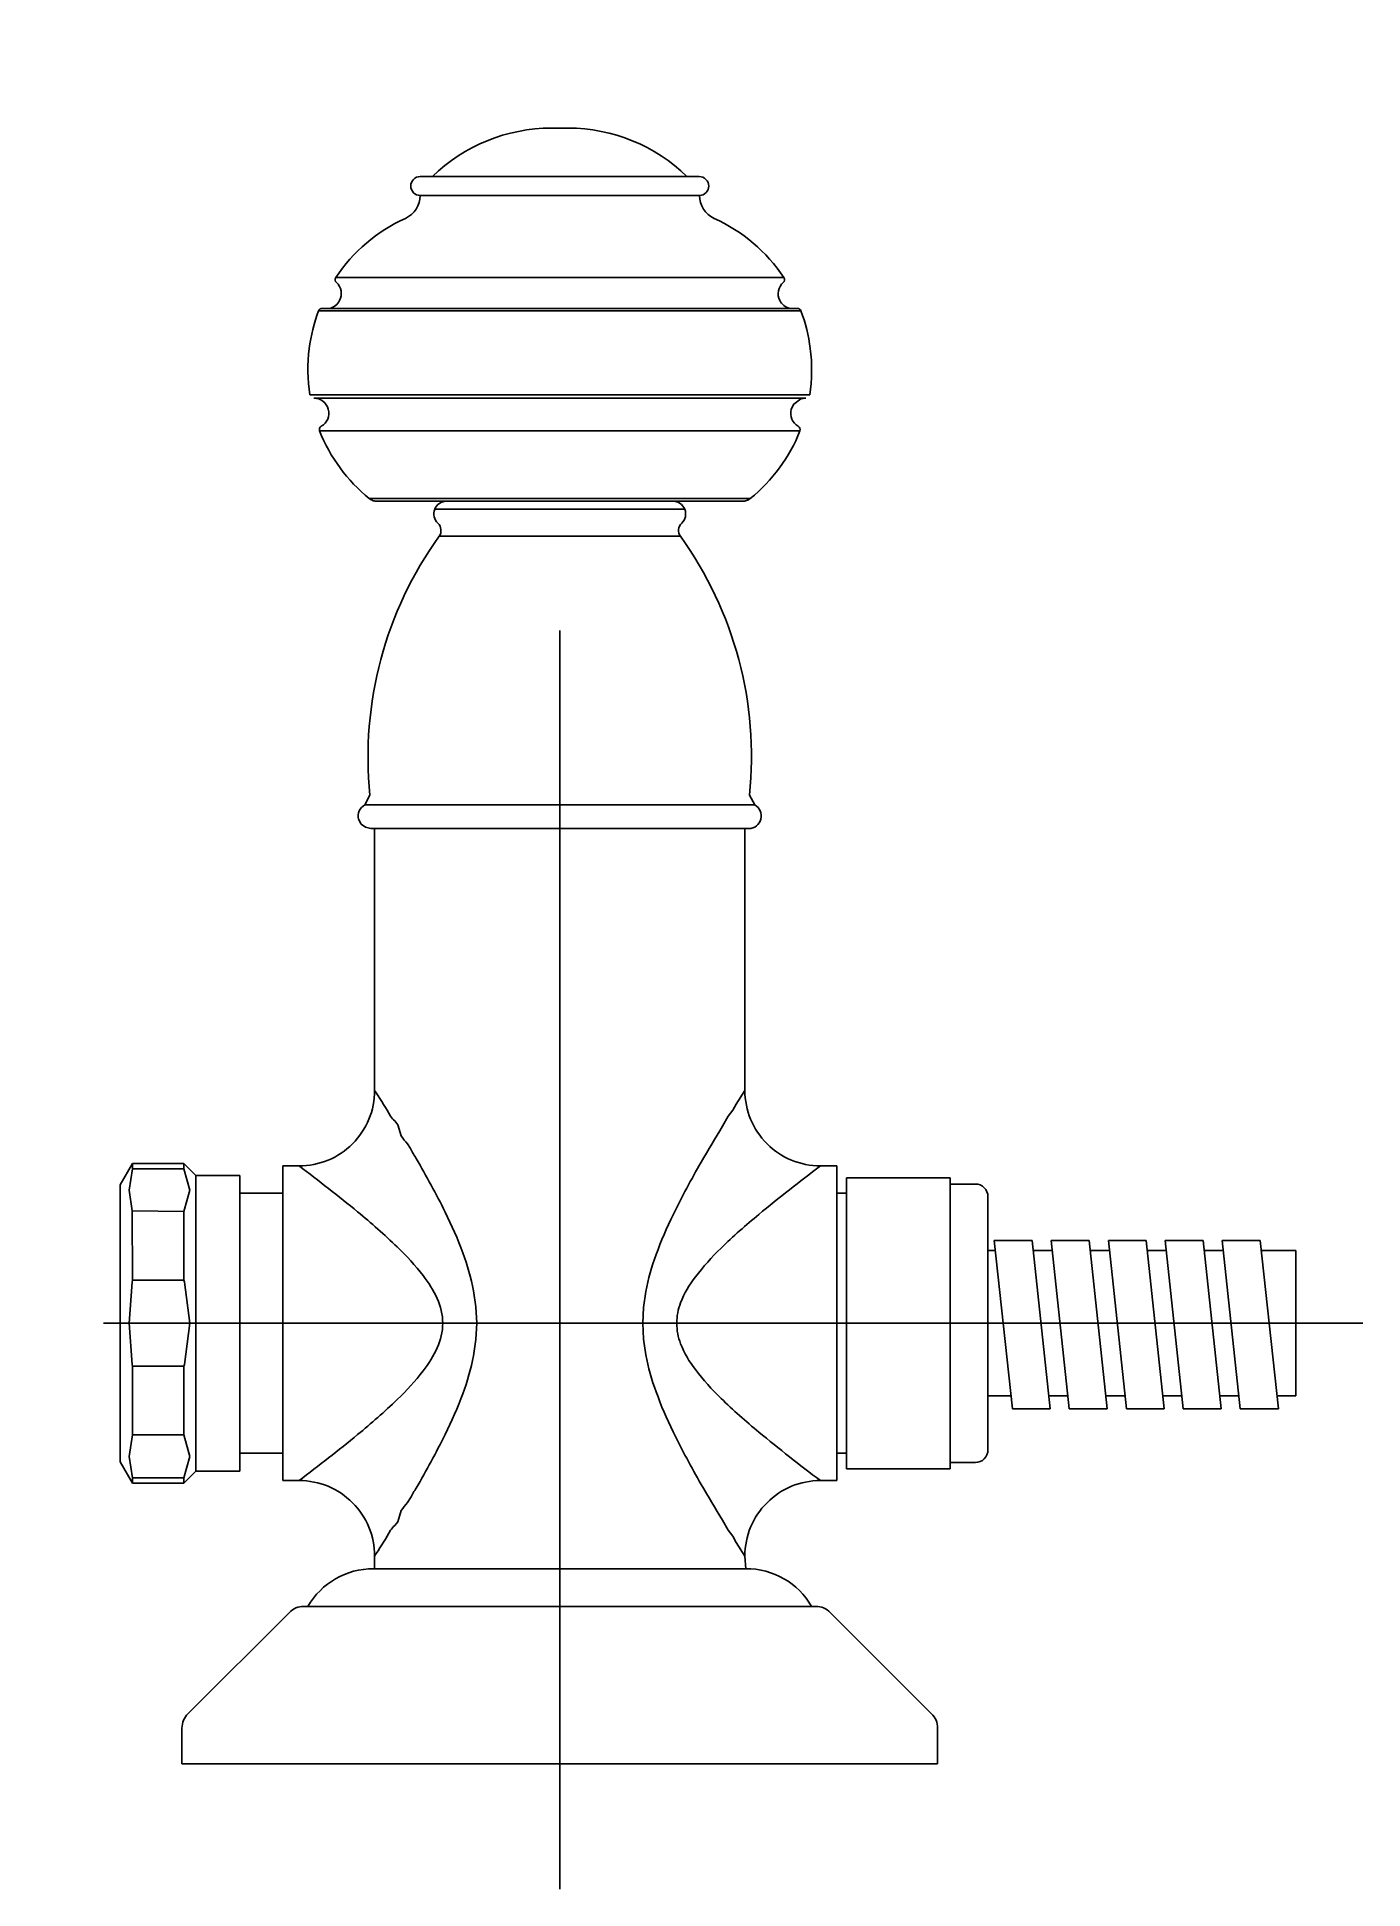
# Model space of a CAD drawing. Extents: x -4.869 to -4.763, y 81.207 to 81.354.
import ezdxf

# ---------------------------------------------------------------- set-up
doc = ezdxf.new("R2010")
doc.units = 0
doc.header["$LTSCALE"] = 0.2
doc.header["$MEASUREMENT"] = 0
doc.linetypes.add('AXES', pattern=[0.54, 0.3, -0.08, 0.08, -0.08])
doc.linetypes.add('CONTINU', pattern=[0])
doc.layers.get('0').update_dxf_attribs({"linetype": 'CONTINUOUS'})
doc.layers.add('DECA_EIXOS', color=5, linetype='AXES')

msp = doc.modelspace()

# ---------------------------------------------------------------- linework, layer by layer
at = {"linetype": 'CONTINU'}
for points in [[(-4.82779, 81.34706, 0.195853), (-4.83722, 81.34321)], [(-4.81702, 81.34321, 0.195853), (-4.82645, 81.34706)], [(-4.8382, 81.34321, 0.414247), (-4.83895, 81.34246)], [(-4.83895, 81.34246, 0.414233), (-4.8382, 81.34171)], [(-4.81529, 81.34246, 0.414651), (-4.81604, 81.34321)], [(-4.81603, 81.34171, 0.40932), (-4.81529, 81.34246)], [(-4.83938, 81.33989, 0.294074), (-4.8382, 81.34171)], [(-4.81603, 81.34171, 0.294035), (-4.81486, 81.33989)], [(-4.83938, 81.33989, 0.140127), (-4.84491, 81.33519)], [(-4.80933, 81.33519, 0.140215), (-4.81486, 81.33989)], [(-4.84491, 81.33519, 0.372071), (-4.84486, 81.3348)], [(-4.8446, 81.33336, 0.341113), (-4.84486, 81.3348)], [(-4.80938, 81.3348, 0.340702), (-4.80965, 81.33336)], [(-4.80938, 81.3348, 0.37264), (-4.80933, 81.33519)], [(-4.84538, 81.33274, 0.217257), (-4.8446, 81.33336)], [(-4.80965, 81.33336, 0.218759), (-4.80886, 81.33274)], [(-4.84627, 81.33255, 0.058678), (-4.84701, 81.32955)], [(-4.84598, 81.33274, 0.313195), (-4.84627, 81.33255)], [(-4.80797, 81.33255, 0.310593), (-4.80825, 81.33274)], [(-4.80723, 81.32955, 0.058698), (-4.80797, 81.33255)], [(-4.84701, 81.32955, 0.070174), (-4.84697, 81.32586)], [(-4.80727, 81.32586, 0.070202), (-4.80723, 81.32955)], [(-4.84593, 81.32536, 0.161604), (-4.84664, 81.32561)], [(-4.84606, 81.32337, 0.344113), (-4.8455, 81.32472)], [(-4.8455, 81.32472, 0.163778), (-4.84593, 81.32536)], [(-4.80874, 81.32472, 0.340839), (-4.80818, 81.32337)], [(-4.84606, 81.32337, 0.371869), (-4.84619, 81.323)], [(-4.84619, 81.323, 0.128129), (-4.84225, 81.31763)], [(-4.81199, 81.31763, 0.12812), (-4.80805, 81.323)], [(-4.80805, 81.323, 0.374294), (-4.80818, 81.32337)], [(-4.84225, 81.31763, 0.089893), (-4.84194, 81.31746)], [(-4.84194, 81.31746, 0.080485), (-4.84162, 81.31741)], [(-4.83612, 81.31741, 0.680034), (-4.8368, 81.31568)], [(-4.81744, 81.31568, 0.68004), (-4.81812, 81.31741)], [(-4.81262, 81.31741, 0.171588), (-4.81199, 81.31763)], [(-4.8367, 81.31463, 0.37694), (-4.8368, 81.31568)], [(-4.81744, 81.31568, 0.376934), (-4.81754, 81.31463)], [(-4.8367, 81.31463, 0.183321), (-4.84219, 81.29407)], [(-4.81205, 81.29407, 0.183335), (-4.81754, 81.31463)], [(-4.8426, 81.29329, 0.342121), (-4.84309, 81.29216)], [(-4.81212, 81.29141, 0.775391), (-4.81164, 81.29329)], [(-4.84782, 81.26461, 0.414471), (-4.84182, 81.27061)], [(-4.84182, 81.27061), (-4.84169, 81.27041, -0.011556), (-4.84055, 81.26856, 0.059437), (-4.84022, 81.26818), (-4.83999, 81.26788), (-4.83971, 81.26699, 0.032016), (-4.8392, 81.26636), (-4.83897, 81.26599, 0.029113), (-4.83852, 81.2652)], [(-4.81589, 81.26491, -0.010689), (-4.81419, 81.26776), (-4.81374, 81.26855), (-4.81338, 81.26903), (-4.81311, 81.26952), (-4.81242, 81.27061)], [(-4.81242, 81.27061, 0.41447), (-4.80642, 81.26461)], [(-4.84782, 81.26461, -0.011013), (-4.84317, 81.26096)], [(-4.83852, 81.2652, -0.017348), (-4.83622, 81.26094, -0.025757), (-4.83482, 81.25771, -0.040221), (-4.83396, 81.25469), (-4.83378, 81.25341), (-4.83371, 81.25211)], [(-4.82053, 81.25211), (-4.82046, 81.25337), (-4.82029, 81.25462, -0.039953), (-4.81947, 81.25756, -0.026037), (-4.81812, 81.26073, -0.017891), (-4.81589, 81.26491)], [(-4.81131, 81.26076, -0.011869), (-4.80642, 81.26461)], [(-4.79312, 81.26217, 0.414216), (-4.79412, 81.26317)], [(-4.84317, 81.26096, -0.019921), (-4.84003, 81.25817, -0.036295), (-4.83796, 81.25589, -0.059455), (-4.83685, 81.25407, -0.104339), (-4.83641, 81.25211)], [(-4.81783, 81.25211, -0.092447), (-4.81752, 81.25374, -0.072628), (-4.81635, 81.25579, -0.037447), (-4.81431, 81.25808, -0.019803), (-4.81131, 81.26076)], [(-4.83641, 81.25211, -0.10434), (-4.83685, 81.25015, -0.059456), (-4.83796, 81.24833, -0.036296), (-4.84003, 81.24605, -0.01992), (-4.84317, 81.24326)], [(-4.83371, 81.25211), (-4.83378, 81.25081), (-4.83396, 81.24953, -0.040222), (-4.83482, 81.24651, -0.025758), (-4.83622, 81.24328, -0.017345), (-4.83852, 81.23902)], [(-4.82053, 81.25211), (-4.82046, 81.25085), (-4.82029, 81.2496, 0.039953), (-4.81947, 81.24666, 0.026038), (-4.81812, 81.24349, 0.017891), (-4.81589, 81.23931)], [(-4.81131, 81.24346, -0.019812), (-4.81431, 81.24614, -0.03746), (-4.81635, 81.24843, -0.072625), (-4.81752, 81.25048, -0.092444), (-4.81783, 81.25211)], [(-4.84317, 81.24326, -0.011016), (-4.84782, 81.23961)], [(-4.80642, 81.23961, -0.011872), (-4.81131, 81.24346)], [(-4.79412, 81.24105, 0.414416), (-4.79312, 81.24205)], [(-4.84182, 81.23361, 0.414472), (-4.84782, 81.23961)], [(-4.83852, 81.23902, 0.029123), (-4.83897, 81.23823), (-4.8392, 81.23786, 0.03205), (-4.83971, 81.23723), (-4.83999, 81.23634), (-4.84022, 81.23604, 0.059401), (-4.84055, 81.23566, -0.011558), (-4.84169, 81.23381), (-4.84182, 81.23361)], [(-4.81589, 81.23931, 0.010691), (-4.81419, 81.23646), (-4.81374, 81.23567), (-4.81338, 81.23519), (-4.81311, 81.2347), (-4.81242, 81.23361)], [(-4.80642, 81.23961, 0.414471), (-4.81242, 81.23361)], [(-4.84192, 81.23261, 0.267943), (-4.84712, 81.22961)], [(-4.80712, 81.22961, 0.269034), (-4.81234, 81.23261)], [(-4.84746, 81.22961, 0.198924), (-4.84859, 81.22914)], [(-4.80565, 81.22914, 0.198911), (-4.80678, 81.22961)], [(-4.85665, 81.22108, 0.198892), (-4.85712, 81.21995)], [(-4.79712, 81.21995, 0.198895), (-4.79759, 81.22108)]]:
    msp.add_lwpolyline(points, format="xyb", dxfattribs=at)
for points in [[(-4.82779, 81.34706), (-4.82645, 81.34706)], [(-4.8382, 81.34321), (-4.82712, 81.34321)], [(-4.82712, 81.34321), (-4.81604, 81.34321)], [(-4.82712, 81.34171), (-4.8382, 81.34171)], [(-4.81603, 81.34171), (-4.82712, 81.34171)], [(-4.84491, 81.33519), (-4.82712, 81.33519)], [(-4.82712, 81.33519), (-4.80933, 81.33519)], [(-4.84627, 81.33255), (-4.82712, 81.33255)], [(-4.84598, 81.33274), (-4.82712, 81.33274)], [(-4.82712, 81.33274), (-4.80825, 81.33274)], [(-4.82712, 81.33255), (-4.80797, 81.33255)], [(-4.84697, 81.32586), (-4.82712, 81.32586)], [(-4.82712, 81.32586), (-4.80727, 81.32586)], [(-4.82712, 81.32561), (-4.84664, 81.32561)], [(-4.82712, 81.32561), (-4.80757, 81.32561)], [(-4.80757, 81.32561), (-4.80798, 81.32554), (-4.80854, 81.32513), (-4.80874, 81.32472)], [(-4.84619, 81.323), (-4.82712, 81.323)], [(-4.82712, 81.323), (-4.80805, 81.323)], [(-4.84225, 81.31763), (-4.82712, 81.31763)], [(-4.84162, 81.31741), (-4.82712, 81.31741)], [(-4.81812, 81.31741), (-4.83612, 81.31741)], [(-4.82712, 81.31763), (-4.81199, 81.31763)], [(-4.82712, 81.31741), (-4.81262, 81.31741)], [(-4.81719, 81.31678), (-4.83705, 81.31678)], [(-4.8367, 81.31463), (-4.82712, 81.31463)], [(-4.81754, 81.31463), (-4.82712, 81.31463)], [(-4.8426, 81.29329), (-4.84219, 81.29407)], [(-4.81164, 81.29329), (-4.81205, 81.29407)], [(-4.84212, 81.29141), (-4.84255, 81.29151), (-4.84289, 81.29177), (-4.84309, 81.29216)], [(-4.81164, 81.29329), (-4.8426, 81.29329)], [(-4.82712, 81.29141), (-4.82712, 81.29216)], [(-4.81212, 81.29141), (-4.84212, 81.29141)], [(-4.84182, 81.27061), (-4.84182, 81.29141)], [(-4.81242, 81.27061), (-4.81242, 81.29141)], [(-4.86202, 81.26311), (-4.86104, 81.26481)], [(-4.86132, 81.26269), (-4.86104, 81.26439)], [(-4.86104, 81.26439), (-4.86104, 81.26481)], [(-4.85697, 81.26481), (-4.86104, 81.26481)], [(-4.85697, 81.26439), (-4.86104, 81.26439)], [(-4.85697, 81.26439), (-4.85697, 81.26481)], [(-4.85602, 81.26386), (-4.85697, 81.26481)], [(-4.85649, 81.26269), (-4.85697, 81.26439)], [(-4.84912, 81.23961), (-4.84912, 81.26461)], [(-4.84782, 81.26461), (-4.84912, 81.26461)], [(-4.80512, 81.26461), (-4.80642, 81.26461)], [(-4.80512, 81.23961), (-4.80512, 81.26461)], [(-4.86202, 81.24111), (-4.86202, 81.26311)], [(-4.86107, 81.26105), (-4.86132, 81.26269)], [(-4.85697, 81.26098), (-4.85649, 81.26269)], [(-4.85602, 81.24036), (-4.85602, 81.26386)], [(-4.85252, 81.26386), (-4.85602, 81.26386)], [(-4.85252, 81.24036), (-4.85252, 81.26386)], [(-4.84912, 81.26244), (-4.85252, 81.26244)], [(-4.80435, 81.26244), (-4.80512, 81.26244)], [(-4.80435, 81.24055), (-4.80435, 81.26367)], [(-4.79612, 81.26367), (-4.80435, 81.26367)], [(-4.79612, 81.24055), (-4.79612, 81.26367)], [(-4.79412, 81.26317), (-4.79612, 81.26317)], [(-4.86104, 81.25552), (-4.86107, 81.26105)], [(-4.85697, 81.26098), (-4.86107, 81.26105)], [(-4.85697, 81.25552), (-4.85697, 81.26098)], [(-4.79312, 81.24205), (-4.79312, 81.26217)], [(-4.79118, 81.24531), (-4.79262, 81.25869)], [(-4.7896, 81.25869), (-4.79262, 81.25869)], [(-4.7896, 81.25869), (-4.78817, 81.24531)], [(-4.78666, 81.24531), (-4.78809, 81.25869)], [(-4.78507, 81.25869), (-4.78809, 81.25869)], [(-4.78507, 81.25869), (-4.78364, 81.24531)], [(-4.78213, 81.24531), (-4.78356, 81.25869)], [(-4.78055, 81.25869), (-4.78356, 81.25869)], [(-4.78055, 81.25869), (-4.77912, 81.24531)], [(-4.77761, 81.24531), (-4.77904, 81.25869)], [(-4.77602, 81.25869), (-4.77904, 81.25869)], [(-4.77602, 81.25869), (-4.77459, 81.24531)], [(-4.77308, 81.24531), (-4.77451, 81.25869)], [(-4.7715, 81.25869), (-4.77451, 81.25869)], [(-4.7715, 81.25869), (-4.77006, 81.24531)], [(-4.79253, 81.25788), (-4.79312, 81.25788)], [(-4.788, 81.25788), (-4.78951, 81.25788)], [(-4.78348, 81.25788), (-4.78499, 81.25788)], [(-4.77895, 81.25788), (-4.78046, 81.25788)], [(-4.77443, 81.25788), (-4.77593, 81.25788)], [(-4.76867, 81.25788), (-4.77141, 81.25788)], [(-4.76867, 81.24634), (-4.76867, 81.25788)], [(-4.86132, 81.25211), (-4.86107, 81.25538)], [(-4.86107, 81.25538), (-4.86104, 81.25552)], [(-4.85697, 81.25552), (-4.86104, 81.25552)], [(-4.85692, 81.25538), (-4.85697, 81.25552)], [(-4.85649, 81.25211), (-4.85692, 81.25538)], [(-4.86107, 81.24884), (-4.86132, 81.25211)], [(-4.85692, 81.24884), (-4.85649, 81.25211)], [(-4.86104, 81.2487), (-4.86107, 81.24884)], [(-4.86104, 81.24324), (-4.86104, 81.2487)], [(-4.85697, 81.2487), (-4.86104, 81.2487)], [(-4.85697, 81.2487), (-4.85692, 81.24884)], [(-4.85697, 81.24324), (-4.85697, 81.2487)], [(-4.7913, 81.24634), (-4.79312, 81.24634)], [(-4.78677, 81.24634), (-4.78828, 81.24634)], [(-4.78224, 81.24634), (-4.78375, 81.24634)], [(-4.77772, 81.24634), (-4.77923, 81.24634)], [(-4.77319, 81.24634), (-4.7747, 81.24634)], [(-4.76867, 81.24634), (-4.77018, 81.24634)], [(-4.78817, 81.24531), (-4.79118, 81.24531)], [(-4.78364, 81.24531), (-4.78666, 81.24531)], [(-4.77912, 81.24531), (-4.78213, 81.24531)], [(-4.77459, 81.24531), (-4.77761, 81.24531)], [(-4.77006, 81.24531), (-4.77308, 81.24531)], [(-4.86132, 81.24153), (-4.86104, 81.24324)], [(-4.85697, 81.24324), (-4.86104, 81.24324)], [(-4.85649, 81.24153), (-4.85697, 81.24324)], [(-4.86104, 81.23941), (-4.86202, 81.24111)], [(-4.86104, 81.23982), (-4.86132, 81.24153)], [(-4.85697, 81.23982), (-4.85649, 81.24153)], [(-4.85697, 81.23941), (-4.85602, 81.24036)], [(-4.85252, 81.24036), (-4.85602, 81.24036)], [(-4.84912, 81.24178), (-4.85252, 81.24178)], [(-4.80435, 81.24178), (-4.80512, 81.24178)], [(-4.79612, 81.24055), (-4.80435, 81.24055)], [(-4.79412, 81.24105), (-4.79612, 81.24105)], [(-4.86104, 81.23941), (-4.86104, 81.23982)], [(-4.85697, 81.23982), (-4.86104, 81.23982)], [(-4.85697, 81.23941), (-4.86104, 81.23941)], [(-4.85697, 81.23941), (-4.85697, 81.23982)], [(-4.84782, 81.23961), (-4.84912, 81.23961)], [(-4.80512, 81.23961), (-4.80642, 81.23961)], [(-4.84182, 81.23261), (-4.84182, 81.23361)], [(-4.81234, 81.23261), (-4.81242, 81.23361)], [(-4.81234, 81.23261), (-4.84192, 81.23261)], [(-4.85665, 81.22108), (-4.84859, 81.22914)], [(-4.80678, 81.22961), (-4.84746, 81.22961)], [(-4.79759, 81.22108), (-4.80565, 81.22914)], [(-4.85712, 81.21711), (-4.85712, 81.21995)], [(-4.79712, 81.21711), (-4.79712, 81.21995)], [(-4.79712, 81.21711), (-4.85712, 81.21711)]]:
    msp.add_lwpolyline(points, dxfattribs=at)
at = {"layer": 'DECA_EIXOS'}
for points in [[(-4.82712, 81.20716), (-4.82712, 81.3543)], [(-4.76334, 81.25211), (-4.86863, 81.25211)]]:
    msp.add_lwpolyline(points, dxfattribs=at)

doc.saveas('drawing.dxf')
